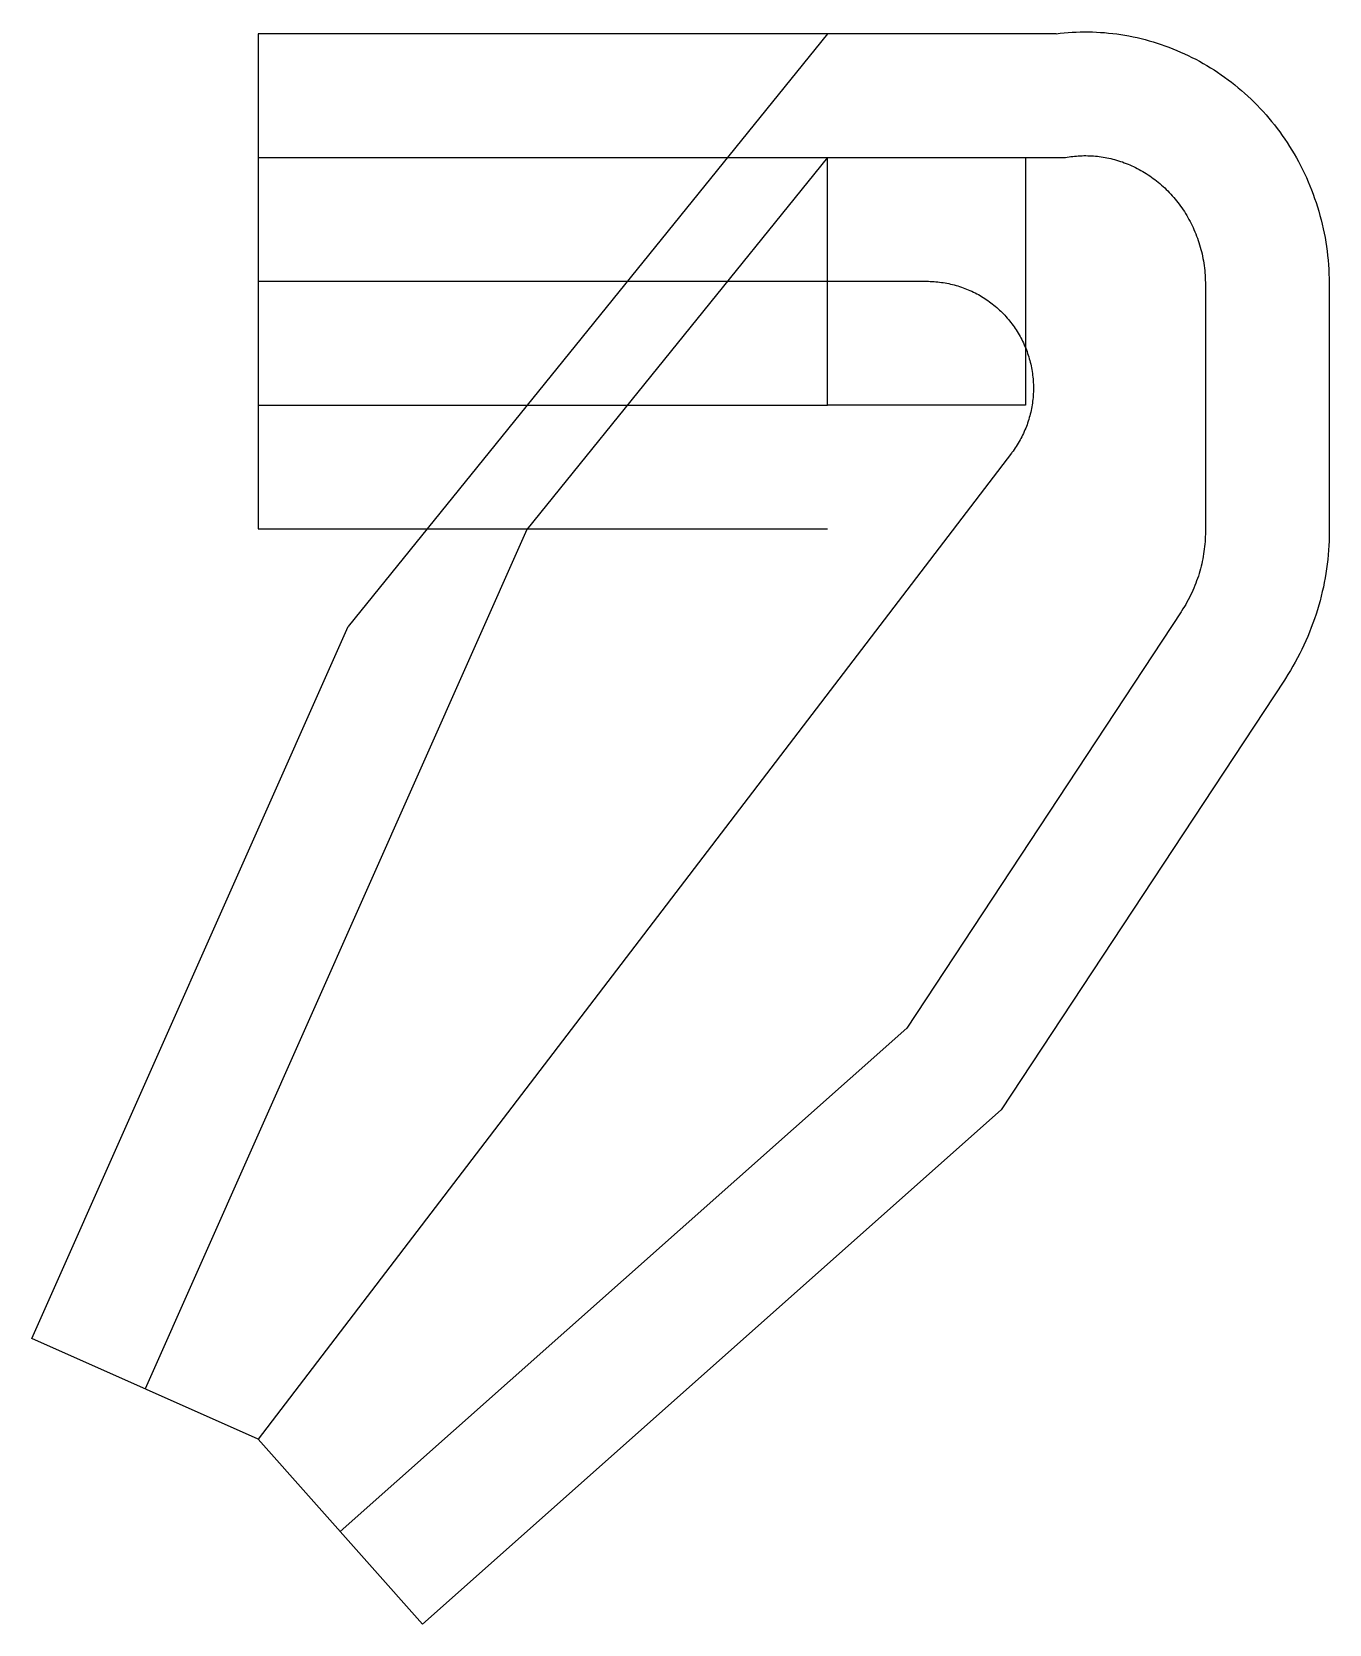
# Model space of a CAD drawing. Header units: metres. Extents: x -13385 to 6023, y -20089 to 3732.
import ezdxf

# ---------------------------------------------------------------- set-up
doc = ezdxf.new("R2010")
doc.units = ezdxf.units.M

msp = doc.modelspace()

# ---------------------------------------------------------------- linework, layer by layer
at = {"color": 1}
for p, q in [((-10000, 3704), (-10000, -3704)), ((1938, 3704), (-10000, 3704)), ((-1482, 3704), (-8653, -5166)), ((-10000, 1852), (2078, 1852)), ((-1482, 1852), (-5981, -3712)), ((4171, -44), (4171, -3748)), ((6023, -44), (6023, -3748)), ((-10000, -1852), (-1482, -1852)), ((-5981, -3712), (-11692, -16569)), ((-10000, -3704), (-1482, -3704)), ((3807, -4946), (-295, -11174)), ((-13385, -15817), (-8653, -5166)), ((5354, -5965), (1117, -12396)), ((-295, -11174), (-8770, -18705)), ((1117, -12396), (-7540, -20089)), ((-10000, -17321), (-13385, -15817)), ((-10000, -17321), (-7540, -20089))]:
    msp.add_line(p, q, dxfattribs=at)
for points in [[(1938, 3704), (1997, 3711), (2057, 3717), (2117, 3722), (2177, 3726), (2238, 3729), (2298, 3731), (2359, 3732), (2420, 3731), (2481, 3730), (2541, 3728), (2602, 3724), (2663, 3720), (2724, 3714), (2785, 3707), (2846, 3700), (2907, 3691), (2968, 3681), (3028, 3670), (3089, 3658), (3149, 3645), (3209, 3631), (3270, 3616), (3330, 3599), (3389, 3582), (3449, 3563), (3508, 3544), (3567, 3523), (3626, 3502), (3684, 3479), (3742, 3455), (3800, 3430), (3857, 3405), (3914, 3378), (3971, 3350), (4027, 3321), (4083, 3291), (4138, 3260), (4193, 3228), (4247, 3195), (4301, 3161), (4354, 3126), (4407, 3090), (4459, 3053), (4511, 3016), (4562, 2977), (4612, 2937), (4662, 2896), (4711, 2855), (4759, 2812), (4807, 2769), (4854, 2725), (4901, 2680), (4946, 2634), (4991, 2587), (5035, 2539), (5079, 2490), (5121, 2441), (5163, 2391), (5204, 2340), (5244, 2288), (5283, 2236), (5322, 2182), (5359, 2128), (5396, 2074), (5431, 2018), (5466, 1962), (5500, 1905), (5533, 1848), (5564, 1790), (5595, 1731), (5625, 1672), (5654, 1612), (5682, 1551), (5709, 1490), (5735, 1429), (5760, 1367), (5783, 1304), (5806, 1241), (5828, 1177), (5848, 1113), (5868, 1049), (5886, 984), (5903, 919), (5919, 853), (5934, 787), (5948, 721), (5961, 654), (5972, 587), (5982, 520), (5992, 452), (6000, 384), (6007, 316), (6012, 248), (6017, 180), (6020, 111), (6022, 42), (6023, -26), (6023, -44)], [(1482, -1852), (-1482, -1852), (-1482, 1852), (1482, 1852), (1482, -1852)], [(2078, 1852), (2105, 1857), (2132, 1861), (2159, 1865), (2187, 1869), (2214, 1872), (2242, 1874), (2270, 1876), (2298, 1878), (2326, 1879), (2355, 1880), (2383, 1880), (2412, 1879), (2440, 1878), (2469, 1877), (2497, 1875), (2526, 1873), (2555, 1870), (2584, 1866), (2612, 1862), (2641, 1858), (2670, 1853), (2699, 1847), (2728, 1841), (2757, 1835), (2785, 1828), (2814, 1820), (2843, 1812), (2872, 1803), (2900, 1794), (2929, 1785), (2957, 1774), (2985, 1764), (3014, 1752), (3042, 1741), (3070, 1728), (3097, 1715), (3125, 1702), (3153, 1688), (3180, 1674), (3207, 1659), (3234, 1643), (3261, 1627), (3287, 1611), (3314, 1594), (3340, 1576), (3366, 1558), (3391, 1540), (3417, 1521), (3442, 1501), (3467, 1481), (3491, 1461), (3516, 1440), (3540, 1419), (3563, 1397), (3587, 1374), (3610, 1351), (3632, 1328), (3655, 1304), (3677, 1280), (3698, 1255), (3720, 1230), (3740, 1205), (3761, 1179), (3781, 1152), (3801, 1125), (3820, 1098), (3839, 1071), (3857, 1042), (3875, 1014), (3892, 985), (3909, 956), (3926, 926), (3942, 896), (3958, 866), (3973, 836), (3987, 805), (4001, 773), (4015, 742), (4028, 710), (4040, 677), (4052, 645), (4064, 612), (4075, 579), (4085, 545), (4095, 512), (4104, 478), (4113, 444), (4121, 409), (4128, 374), (4135, 340), (4142, 305), (4147, 269), (4152, 234), (4157, 198), (4161, 163), (4164, 127), (4167, 91), (4169, 54), (4170, 18), (4171, -18), (4171, -44)], [(-10000, 0), (0, 0), (28, 0), (56, -1), (84, -2), (112, -4), (139, -6), (167, -9), (195, -12), (223, -16), (250, -20), (278, -24), (305, -29), (332, -35), (360, -41), (387, -47), (414, -54), (441, -62), (468, -70), (494, -78), (521, -87), (547, -96), (573, -106), (599, -116), (625, -127), (650, -138), (676, -150), (701, -162), (726, -174), (751, -187), (775, -200), (800, -214), (824, -228), (847, -243), (871, -258), (894, -273), (917, -289), (940, -305), (962, -322), (984, -339), (1006, -356), (1028, -374), (1049, -392), (1070, -411), (1091, -430), (1111, -449), (1131, -468), (1150, -488), (1169, -509), (1188, -529), (1207, -550), (1225, -571), (1243, -593), (1260, -615), (1277, -637), (1294, -659), (1310, -682), (1326, -705), (1341, -728), (1356, -752), (1371, -775), (1385, -800), (1399, -824), (1412, -848), (1425, -873), (1437, -898), (1449, -923), (1461, -949), (1472, -974), (1483, -1000), (1493, -1026), (1503, -1052), (1512, -1078), (1521, -1105), (1529, -1132), (1537, -1158), (1545, -1185), (1552, -1212), (1558, -1239), (1564, -1267), (1570, -1294), (1575, -1321), (1579, -1349), (1583, -1377), (1587, -1404), (1590, -1432), (1593, -1460), (1595, -1488), (1597, -1515), (1598, -1543), (1599, -1571), (1599, -1599), (1599, -1627), (1598, -1655), (1597, -1683), (1595, -1711), (1593, -1738), (1590, -1766), (1587, -1794), (1583, -1822), (1579, -1849), (1575, -1877), (1570, -1904), (1564, -1932), (1558, -1959), (1552, -1986), (1545, -2013), (1537, -2040), (1529, -2067), (1521, -2093), (1512, -2120), (1503, -2146), (1493, -2172), (1483, -2198), (1472, -2224), (1461, -2249), (1449, -2275), (1437, -2300), (1425, -2325), (1412, -2350), (1399, -2374), (1385, -2399), (1371, -2423), (1356, -2446), (1341, -2470), (1326, -2493), (1310, -2516), (1294, -2539), (1277, -2561), (1271, -2570), (-10000, -17321)], [(4171, -3748), (4171, -3785), (4170, -3821), (4168, -3858), (4166, -3895), (4163, -3932), (4160, -3969), (4155, -4005), (4150, -4042), (4145, -4079), (4139, -4116), (4132, -4153), (4124, -4190), (4116, -4227), (4107, -4263), (4098, -4300), (4088, -4337), (4077, -4373), (4066, -4409), (4053, -4446), (4041, -4482), (4027, -4518), (4013, -4553), (3998, -4589), (3983, -4625), (3967, -4660), (3950, -4695), (3933, -4730), (3915, -4764), (3896, -4799), (3877, -4833), (3857, -4867), (3836, -4900), (3815, -4934), (3807, -4946)], [(6023, -3748), (6022, -3817), (6021, -3886), (6018, -3955), (6013, -4024), (6008, -4093), (6001, -4162), (5993, -4231), (5984, -4300), (5974, -4369), (5963, -4438), (5950, -4506), (5936, -4575), (5921, -4643), (5904, -4711), (5887, -4779), (5868, -4847), (5848, -4914), (5827, -4982), (5805, -5049), (5781, -5115), (5756, -5181), (5730, -5247), (5703, -5313), (5675, -5378), (5645, -5442), (5615, -5507), (5583, -5570), (5550, -5634), (5516, -5697), (5481, -5759), (5444, -5821), (5407, -5882), (5368, -5942), (5354, -5965)]]:
    msp.add_lwpolyline(points, dxfattribs=at)

doc.saveas('drawing.dxf')
